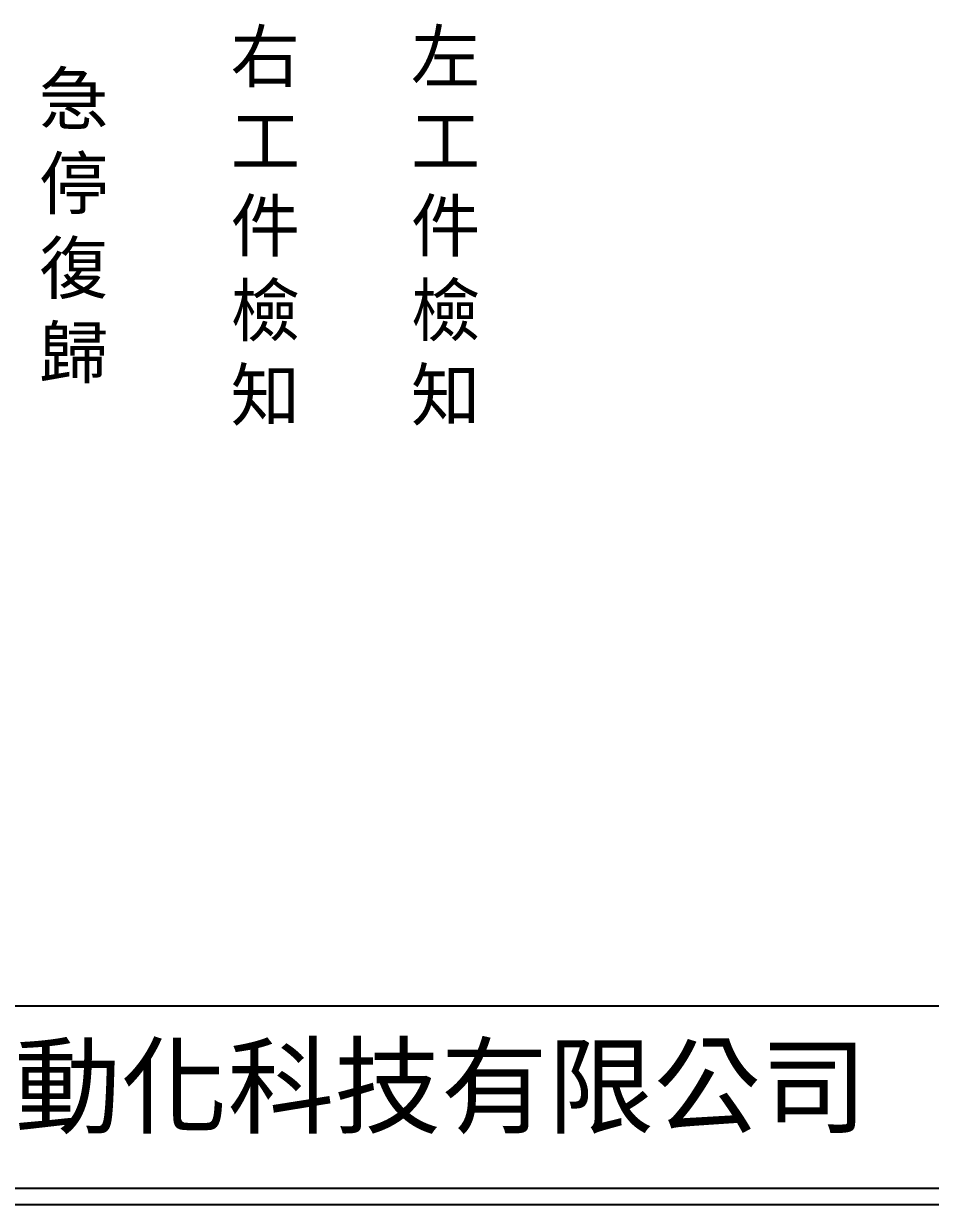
# Model space of a CAD drawing. Extents: x 275 to 562, y 265 to 469.
# Drawn here: x 338.8 to 408.4, y 264.9 to 355.7 of the extents above; entities that cross this region are included whole.
import ezdxf

# ---------------------------------------------------------------- set-up
doc = ezdxf.new("R2010")
doc.units = 0
doc.layers.add('圖框層', color=7, linetype='CONTINUOUS')
doc.layers.add('標尺寸層', color=3, linetype='CONTINUOUS')
doc.styles.add('CNS', font='romanc.shx', dxfattribs={"bigfont": 'chineset.shx'})
doc.styles.add('STSL', font='kaiu.ttf')

msp = doc.modelspace()

# ---------------------------------------------------------------- linework, layer by layer
at = {"layer": '圖框層', "color": 7}
for p, q in [((276.148, 280.195), (560.648, 280.195)), ((276.148, 266.195), (560.648, 266.195)), ((274.898, 264.945), (561.898, 264.945))]:
    msp.add_line(p, q, dxfattribs=at)

# ---------------------------------------------------------------- texts
at = {"layer": '圖框層', "color": 4, "style": 'STSL'}
msp.add_text('泓陞自動化科技有限公司', height=6, dxfattribs=at).set_placement((313.501, 271.022))
at = {"layer": '標尺寸層', "color": 7, "char_height": 3.9, "width": 6.57065, "attachment_point": 5, "style": 'CNS'}
for s, insert in [('{\\fDFKai-SB|b0|i0|c136|p65;右工件檢知}', (357.308, 339.926)), ('{\\fDFKai-SB|b0|i0|c136|p65;左工件檢知}', (371.151, 339.93)), ('{\\fDFKai-SB|b0|i0|c136|p65;急停復歸}', (342.596, 339.93))]:
    msp.add_mtext(s, dxfattribs=dict(at, insert=insert))

doc.saveas('drawing.dxf')
